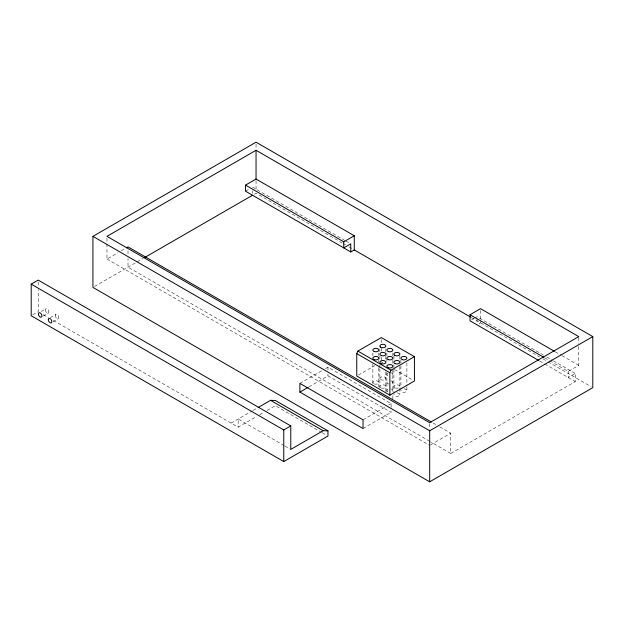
<?xml version="1.0" encoding="UTF-8"?>
<svg xmlns="http://www.w3.org/2000/svg" width="624" height="624" viewBox="0 0 624 624"><rect width="100%" height="100%" fill="white"/><g stroke="black" fill="none" stroke-linecap="round" stroke-linejoin="round"><path stroke-width="0.47" stroke-dasharray="3.12 2.34" d="M106.969 243.922L106.969 259.038L117.913 252.72M121.282 250.778L124.652 248.836M245.528 191.194L249.428 188.947M32.76 314.847L38.212 311.696L38.212 289.676M41.262 311.454L45.934 308.755M42.962 316.204L48.415 313.053M94.622 286.424L143.161 258.398M254.366 194.189L256.051 193.222L342.139 242.923M50.372 317.616L55.825 314.465M52.853 321.914L58.305 318.763M231.145 423.08L252.283 410.881M253.11 410.405L257.26 408.002M299.894 383.386L322.187 370.523M325.486 368.62L327.959 367.185L391.1 403.642L391.1 409.445M53.399 320.463L238.157 427.136L256.339 416.637M259.646 414.734L263.773 412.347M267.08 410.436L275.34 405.67L321.282 432.19M308.974 386.857L327.959 375.898L391.1 412.347L391.1 410.413M358.394 375.094L374.767 365.648M471.588 319.909L473.928 318.56M474.7 318.107L477.04 316.758L543.364 355.048M479.146 323.645L480.55 322.834L480.55 310.549M363.035 419.843L385.32 406.973M388.627 405.07L391.1 403.642M363.035 428.548L391.1 412.347M430.529 444.873L450.731 433.212L450.731 453.461L430.513 441.784M549.775 360.781L568.246 371.444L578.768 365.368L578.768 344.276M450.731 453.461L575.258 381.568L575.258 373.464L568.246 377.512L568.246 371.444M555.266 351.796L561.14 355.189M561.982 355.672L578.768 365.368M252.541 187.145L344.885 240.458M345.727 240.942L349.081 242.884M546.718 356.99L552.599 360.376M553.433 360.867L575.258 373.464M544.736 357.872L548.941 360.29M342.982 243.407L345.517 244.873M348.886 246.823L352.264 248.773M471.268 317.476L539.627 356.944M543.005 358.894L547.225 361.327M548.067 361.819L591.115 386.669M539.705 361.039L544.198 363.636M544.736 363.948L575.258 381.568M381.311 361.865L382.964 362.817M394.555 369.509L412.776 380.032M433.04 422.994L436.41 424.936M439.78 426.886L450.731 433.212M429.671 441.301L128.014 267.142L128.014 258.461M106.969 259.038L429.686 445.357M322.117 432.666L326.29 435.084M284.099 445.552L238.157 419.032L238.157 427.136M284.934 446.035L290.776 449.413M43.274 314.621L48.337 317.538M578.768 337.568L578.768 343.317M477.04 318.56L477.04 323.06M429.686 423.626L429.686 429.296M406.879 362.942L406.879 385.811M406.879 386.763L406.879 390.577M400.928 360.079L400.928 364.845M400.928 365.797L400.928 388.674M399.867 356.031L399.867 359.845M399.867 366.514L399.867 394.625M393.916 356.031L393.916 359.845M393.916 364.611L393.916 368.893M393.916 369.377L393.916 392.722M392.847 352.989L392.847 355.906M392.847 360.118L392.847 363.683M392.847 370.087L392.847 392.005M392.847 395.819L392.847 398.681A2.98 1.716 0 0 0 391.981 397.465M386.896 352.989L386.896 355.906M386.896 358.176L386.896 363.683M386.896 372.434L386.896 392.005M385.835 348.886L385.835 351.741M385.835 356.031L385.835 359.845M385.835 371.756L385.835 391.771M381.311 339.503L381.311 343.395M381.311 348.254L381.311 351.172M381.311 357.006L381.311 359.923M379.883 348.886L379.883 351.741M379.883 356.031L379.883 359.845M379.883 365.087L379.883 367.942M379.883 368.893L379.883 387.956M378.815 352.942L378.815 355.797M378.815 360.079L378.815 361.99M378.815 367.708L378.815 386.763M372.863 352.927L372.863 355.789M372.863 363.893L372.863 383.908M327.959 367.185L327.959 370.087M327.959 373.963L327.959 375.898M256.051 144.113L256.051 148.925M256.051 180.703L256.051 191.295M252.541 190.749L252.541 193.448M128.014 250.747L128.014 254.608M106.969 238.251L106.969 242.97M38.212 282.017L38.212 285.847M391.014 380.89A2.98 1.716 0 0 1 392.847 382.481A2.98 1.716 0 0 1 391.014 384.064M388.736 384.064A2.98 1.716 0 0 1 387.769 381.264M391.014 372.785A2.98 1.716 0 0 1 392.847 374.377A2.98 1.716 0 0 1 391.014 375.968M387.769 375.593A2.98 1.716 0 0 1 387.769 373.16M403.907 388.861A2.98 1.716 0 0 1 406.856 390.803A2.98 1.716 0 0 1 403.135 392.239A2.98 1.716 0 0 1 401.154 389.922M396.887 392.909A2.98 1.716 0 0 1 399.844 394.852A2.98 1.716 0 0 1 396.115 396.287A2.98 1.716 0 0 1 394.142 393.97M391.014 388.994A2.98 1.716 0 0 1 392.847 390.577A2.98 1.716 0 0 1 391.014 392.168M387.769 391.794A2.98 1.716 0 0 1 387.769 389.36M45.435 309.637A2.48 1.435 60 0 0 47.845 313.162A2.48 1.435 60 0 0 48.243 309.917A2.48 1.435 60 0 0 45.435 309.637M55.333 315.346A2.48 1.435 60 0 0 57.743 318.872A2.48 1.435 60 0 0 58.133 315.627A2.48 1.435 60 0 0 55.333 315.346M380.5 379.47A2.98 1.716 0 0 0 385.609 379.088A2.98 1.716 0 0 0 382.473 376.724A2.98 1.716 0 0 0 380.5 379.47M395.398 388.019A2.98 1.716 0 0 0 399.867 386.529A2.98 1.716 0 0 0 395.398 385.039A2.98 1.716 0 0 0 395.398 388.019M381.373 388.019A2.98 1.716 0 0 0 385.835 386.529A2.98 1.716 0 0 0 381.373 385.039A2.98 1.716 0 0 0 381.373 388.019M374.345 383.963A2.98 1.716 0 0 0 378.815 382.481A2.98 1.716 0 0 0 374.361 380.983A2.98 1.716 0 0 0 374.345 383.963"/><path stroke-width="0.94" d="M356.756 353.629L357.872 351.094L381.311 337.561L414.43 356.678L414.43 380.983L389.875 395.164L356.756 376.038L356.756 353.629L389.875 372.746L389.875 395.164M389.875 372.746L390.983 370.219L414.43 356.678M92.937 236.356L256.051 142.186L592.8 336.609L592.8 387.644L429.686 481.814L92.937 287.391L92.937 236.356L429.686 430.778L592.8 336.609M256.051 150.283L106.969 236.356L429.686 422.674L578.768 336.609L256.051 150.283L256.051 179.041L354.268 235.747L354.268 249.928L470.449 317M31.2 284.154L38.212 280.106L290.776 425.919L290.776 449.413L323.17 430.708L327.959 430.849L327.959 436.043L283.764 461.565L31.2 315.744L31.2 284.154L283.764 429.967L290.776 425.919M126.329 247.861L128.014 246.886L431.356 422.019M354.268 249.928L350.758 251.956L245.528 191.194L245.528 185.117L256.051 179.041M144.846 257.423L252.541 195.25M245.528 185.117L343.746 241.823L354.268 235.747M258.094 407.527L270.551 400.335L275.34 400.468L327.959 430.849M299.894 392.098L363.035 428.548L363.035 419.843L299.894 383.386L299.894 392.098L308.155 387.332M538.863 360.555L470.028 320.806L470.028 314.738L480.55 308.662L554.424 351.312M470.028 314.738L543.902 357.388M357.872 351.094L390.983 370.219M270.551 400.335L323.17 430.708M429.686 430.778L429.686 481.814M350.758 251.956L350.758 243.851L343.746 247.9L343.746 241.823M283.764 429.967L283.764 461.565M38.423 313.685A2.48 1.435 60 0 0 40.833 317.21A2.48 1.435 60 0 0 41.231 313.966A2.48 1.435 60 0 0 38.423 313.685M48.313 319.394A2.48 1.435 60 0 0 50.723 322.92A2.48 1.435 60 0 0 51.121 319.675A2.48 1.435 60 0 0 48.313 319.394M395.398 363.714A2.98 1.716 0 0 0 399.867 362.224A2.98 1.716 0 0 0 395.398 360.734A2.98 1.716 0 0 0 395.398 363.714M402.418 359.666A2.98 1.716 0 0 0 406.879 358.176A2.98 1.716 0 0 0 402.418 356.686A2.98 1.716 0 0 0 402.418 359.666M388.385 367.762A2.98 1.716 0 0 0 392.847 366.272A2.98 1.716 0 0 0 388.385 364.79A2.98 1.716 0 0 0 388.385 367.762M381.373 363.714A2.98 1.716 0 0 0 385.835 362.224A2.98 1.716 0 0 0 381.373 360.734A2.98 1.716 0 0 0 381.373 363.714M394.524 355.173A2.98 1.716 0 0 0 399.641 354.783A2.98 1.716 0 0 0 396.497 352.42A2.98 1.716 0 0 0 394.524 355.173M381.373 355.61A2.98 1.716 0 0 0 385.835 354.128A2.98 1.716 0 0 0 381.373 352.638A2.98 1.716 0 0 0 381.373 355.61M374.353 359.666A2.98 1.716 0 0 0 378.815 358.176A2.98 1.716 0 0 0 374.353 356.686A2.98 1.716 0 0 0 374.353 359.666M374.345 351.562A2.98 1.716 0 0 0 378.815 350.08A2.98 1.716 0 0 0 374.361 348.582A2.98 1.716 0 0 0 374.345 351.562M380.5 347.069A2.98 1.716 0 0 0 385.609 346.679A2.98 1.716 0 0 0 382.473 344.323A2.98 1.716 0 0 0 380.5 347.069M388.385 359.666A2.98 1.716 0 0 0 392.847 358.176A2.98 1.716 0 0 0 388.385 356.686A2.98 1.716 0 0 0 388.385 359.666M388.385 351.562A2.98 1.716 0 0 0 392.847 350.072A2.98 1.716 0 0 0 388.385 348.582A2.98 1.716 0 0 0 388.385 351.562"/></g></svg>
